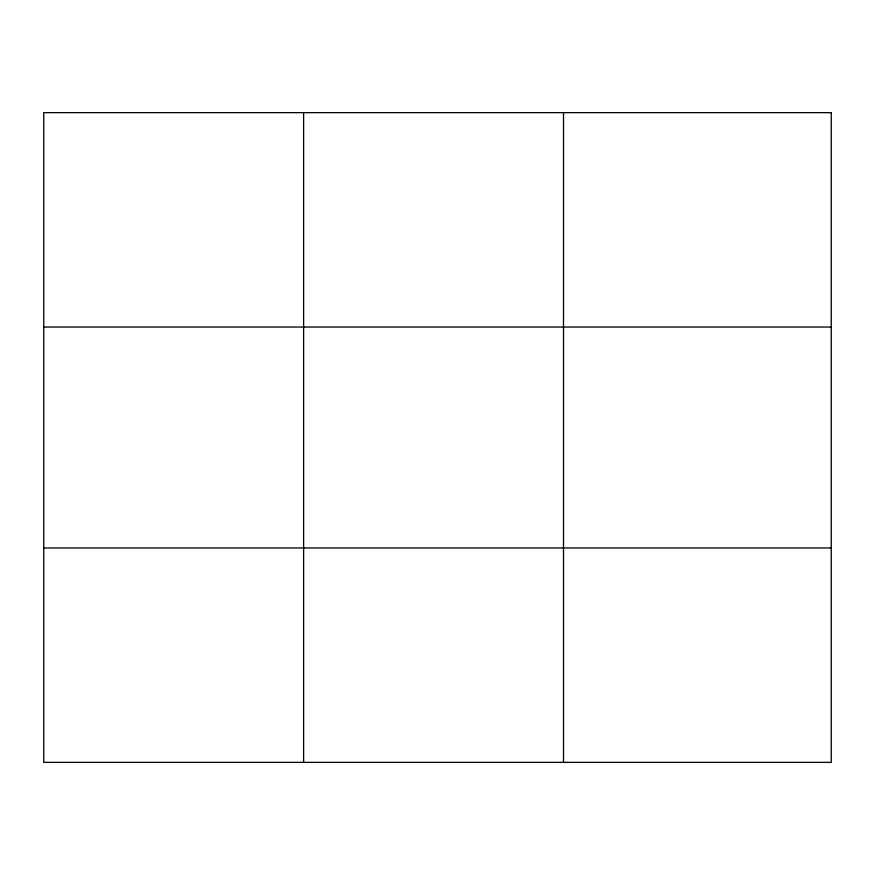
<?xml version="1.0" encoding="UTF-8"?>
<svg xmlns="http://www.w3.org/2000/svg" width="875" height="875" viewBox="0 0 875 875"><rect width="100%" height="100%" fill="white"/><g stroke="black" fill="none" stroke-linecap="round" stroke-linejoin="round"><path stroke-width="1.31" d="M303.625 762.366L303.625 112.634M563.5 762.366L563.5 112.634M43.75 327.042L831.25 327.042M43.75 547.958L831.25 547.958M831.25 112.634L831.25 762.366L43.75 762.366L43.75 112.634L831.25 112.634"/></g></svg>
